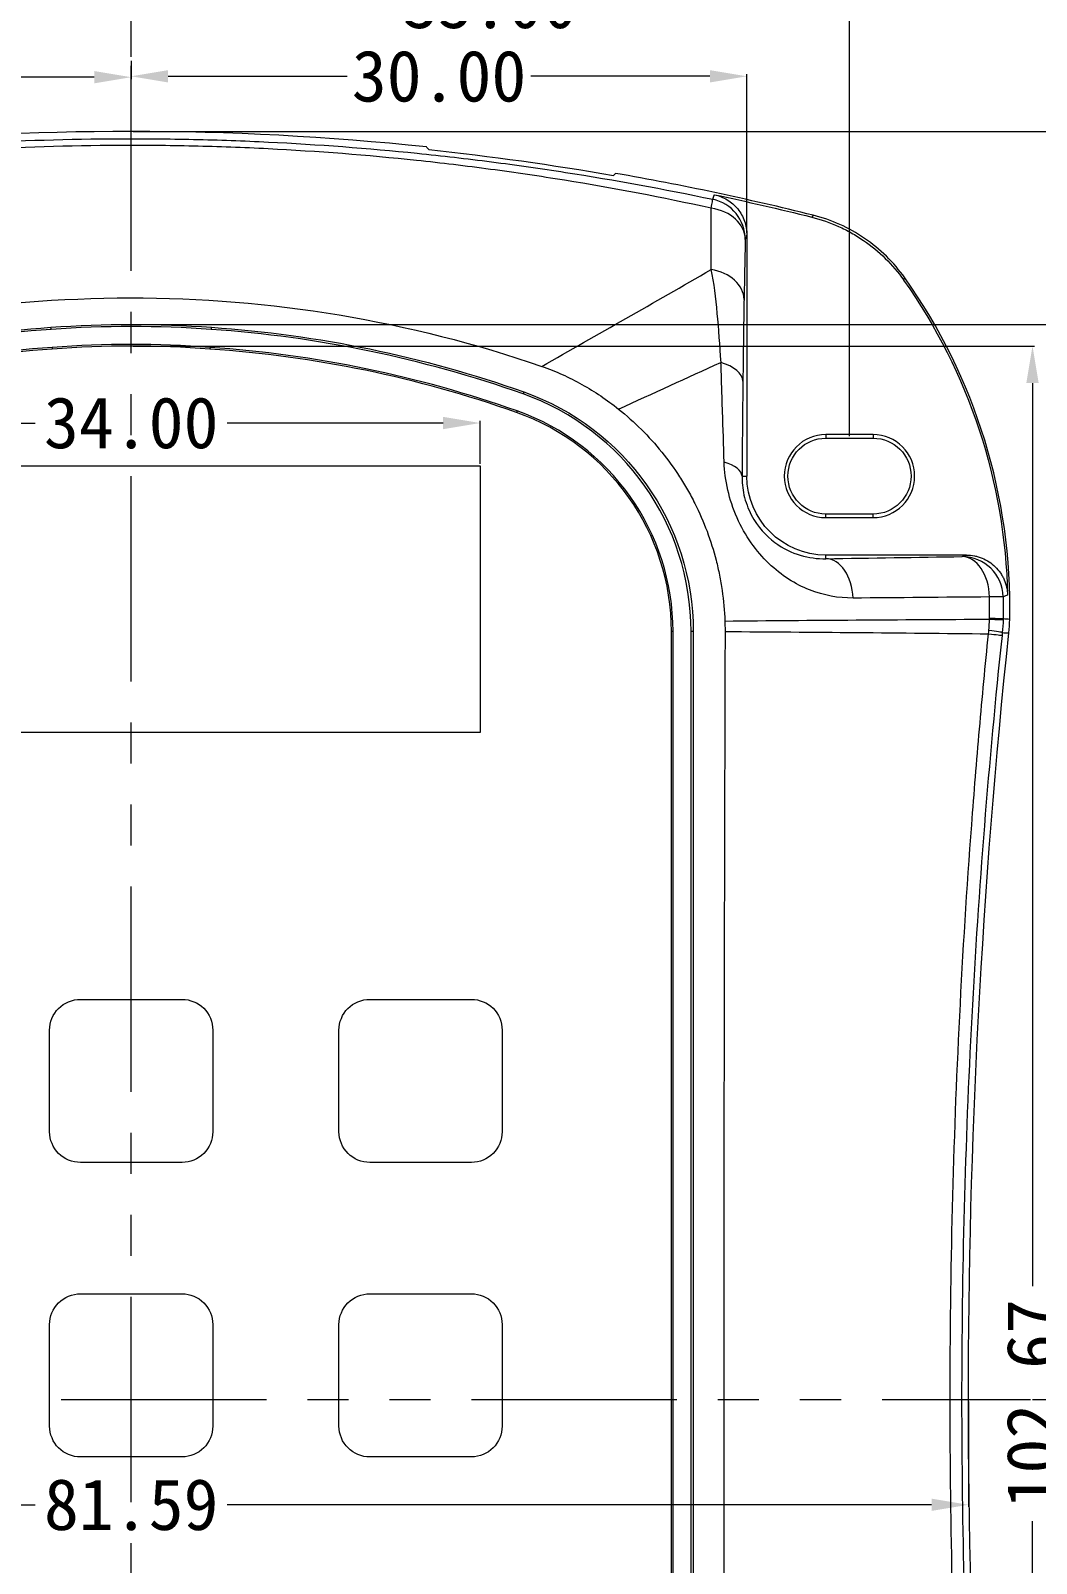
# Model space of a CAD drawing. Extents: x -40 to 272, y -118 to 614.
# Drawn here: x 51.2 to 100.2, y 265.1 to 339.8 of the extents above; entities that cross this region are included whole.
import ezdxf

# ---------------------------------------------------------------- set-up
doc = ezdxf.new("R2010")
doc.units = 0
doc.header["$MEASUREMENT"] = 0
doc.linetypes.add('PHANTOM', pattern=[2.5, 1.25, -0.25, 0.25, -0.25, 0.25, -0.25])
doc.layers.add('20', color=7, linetype='Continuous')
doc.layers.add('30', color=7, linetype='Continuous')
doc.dimstyles.new('3', dxfattribs={"dimtxt": 2.5, "dimasz": 1.8, "dimexe": 0.1, "dimexo": 0.1, "dimgap": 0.1, "dimtad": 0, "dimzin": 0, "dimdsep": 46, "dimtxsty": 'Standard', "dimcen": 0, "dimclrd": 4, "dimclre": 4, "dimclrt": 3, "dimadec": 1, "dimazin": 0, "dimtfac": 1, "dimtofl": 0, "dimtmove": 0, "dimatfit": 3, "dimfxl": 0.18, "dimtolj": 1, "dimtzin": 0, "dimlwd": 9, "dimlwe": 9, "dimarcsym": 0})

# ---------------------------------------------------------------- blocks, each defined once
blk = doc.blocks.new('*D87')
at = {"color": 4, "linetype": 'Continuous', "lineweight": 9}
for p, q in [((56.122, 338.307), (56.122, 337.414)), ((24.972, 329.683), (24.972, 337.614)), ((26.772, 337.514), (36.28, 337.514)), ((54.322, 337.514), (44.813, 337.514))]:
    blk.add_line(p, q, dxfattribs=at)
for points in [[(26.772, 337.814), (26.772, 337.214), (24.972, 337.514)], [(54.322, 337.814), (54.322, 337.214), (56.122, 337.514)]]:
    blk.add_solid(points, dxfattribs=at)
at = {"layer": 'Defpoints', "color": 0, "linetype": 'Continuous', "lineweight": 9}
for p in [(56.122, 338.407), (24.972, 337.514), (24.972, 329.583)]:
    blk.add_point(p, dxfattribs=at)
at = {"color": 3, "linetype": 'Continuous', "lineweight": 9, "insert": (40.547, 337.514), "char_height": 2.5, "attachment_point": 5}
blk.add_mtext('\\A1;31.15', dxfattribs=at)
blk = doc.blocks.new('*D88')
at = {"color": 4, "linetype": 'Continuous', "lineweight": 9}
for p, q in [((56.122, 338.307), (56.122, 337.457)), ((86.122, 329.932), (86.122, 337.657)), ((57.922, 337.557), (66.647, 337.557)), ((84.322, 337.557), (75.597, 337.557))]:
    blk.add_line(p, q, dxfattribs=at)
for points in [[(57.922, 337.857), (57.922, 337.257), (56.122, 337.557)], [(84.322, 337.857), (84.322, 337.257), (86.122, 337.557)]]:
    blk.add_solid(points, dxfattribs=at)
at = {"layer": 'Defpoints', "color": 0, "linetype": 'Continuous', "lineweight": 9}
for p in [(56.122, 338.407), (86.122, 337.557), (86.122, 329.832)]:
    blk.add_point(p, dxfattribs=at)
at = {"color": 3, "linetype": 'Continuous', "lineweight": 9, "insert": (71.122, 337.557), "char_height": 2.5, "attachment_point": 5}
blk.add_mtext('\\A1;30.00', dxfattribs=at)
blk = doc.blocks.new('*D89')
at = {"color": 4, "linetype": 'Continuous', "lineweight": 9}
for p, q in [((21.122, 319.324), (21.122, 341.298)), ((22.922, 341.198), (33.938, 341.198)), ((54.322, 341.198), (43.305, 341.198)), ((56.122, 338.507), (56.122, 341.298))]:
    blk.add_line(p, q, dxfattribs=at)
for points in [[(22.922, 341.498), (22.922, 340.898), (21.122, 341.198)], [(54.322, 341.498), (54.322, 340.898), (56.122, 341.198)]]:
    blk.add_solid(points, dxfattribs=at)
at = {"layer": 'Defpoints', "color": 0, "linetype": 'Continuous', "lineweight": 9}
for p in [(56.122, 341.198), (56.122, 338.407), (21.122, 319.224)]:
    blk.add_point(p, dxfattribs=at)
at = {"color": 3, "linetype": 'Continuous', "lineweight": 9, "insert": (38.622, 341.198), "char_height": 2.5, "attachment_point": 5}
blk.add_mtext('\\A1;35.00', dxfattribs=at)
blk = doc.blocks.new('*D90')
at = {"color": 4, "linetype": 'Continuous', "lineweight": 9}
for p, q in [((56.122, 338.507), (56.122, 341.236)), ((57.922, 341.136), (68.938, 341.136)), ((89.322, 341.136), (78.305, 341.136)), ((91.122, 320.024), (91.122, 341.236))]:
    blk.add_line(p, q, dxfattribs=at)
for points in [[(57.922, 341.436), (57.922, 340.836), (56.122, 341.136)], [(89.322, 341.436), (89.322, 340.836), (91.122, 341.136)]]:
    blk.add_solid(points, dxfattribs=at)
at = {"layer": 'Defpoints', "color": 0, "linetype": 'Continuous', "lineweight": 9}
for p in [(91.122, 341.136), (56.122, 338.407), (91.122, 319.924)]:
    blk.add_point(p, dxfattribs=at)
at = {"color": 3, "linetype": 'Continuous', "lineweight": 9, "insert": (73.622, 341.136), "char_height": 2.5, "attachment_point": 5}
blk.add_mtext('\\A1;35.00', dxfattribs=at)
blk = doc.blocks.new('*D91')
at = {"color": 4, "linetype": 'Continuous', "lineweight": 9}
for p, q in [((15.325, 272.974), (15.325, 267.843)), ((96.919, 272.974), (96.919, 267.843)), ((17.125, 267.943), (51.438, 267.943)), ((95.119, 267.943), (60.805, 267.943))]:
    blk.add_line(p, q, dxfattribs=at)
for points in [[(17.125, 268.243), (17.125, 267.643), (15.325, 267.943)], [(95.119, 268.243), (95.119, 267.643), (96.919, 267.943)]]:
    blk.add_solid(points, dxfattribs=at)
at = {"layer": 'Defpoints', "color": 0, "linetype": 'Continuous', "lineweight": 9}
for p in [(15.325, 273.074), (96.919, 273.074), (96.919, 267.943)]:
    blk.add_point(p, dxfattribs=at)
at = {"color": 3, "linetype": 'Continuous', "lineweight": 9, "insert": (56.122, 267.943), "char_height": 2.5, "attachment_point": 5}
blk.add_mtext('\\A1;81.59', dxfattribs=at)
blk = doc.blocks.new('*D92')
at = {"color": 4, "linetype": 'Continuous', "lineweight": 9}
for p, q in [((39.122, 318.674), (39.122, 320.761)), ((40.922, 320.661), (51.438, 320.661)), ((71.322, 320.661), (60.805, 320.661)), ((73.122, 318.674), (73.122, 320.761))]:
    blk.add_line(p, q, dxfattribs=at)
for points in [[(40.922, 320.961), (40.922, 320.361), (39.122, 320.661)], [(71.322, 320.961), (71.322, 320.361), (73.122, 320.661)]]:
    blk.add_solid(points, dxfattribs=at)
at = {"layer": 'Defpoints', "color": 0, "linetype": 'Continuous', "lineweight": 9}
for p in [(73.122, 320.661), (39.122, 318.574), (73.122, 318.574)]:
    blk.add_point(p, dxfattribs=at)
at = {"color": 3, "linetype": 'Continuous', "lineweight": 9, "insert": (56.122, 320.661), "char_height": 2.5, "attachment_point": 5}
blk.add_mtext('\\A1;34.00', dxfattribs=at)
blk = doc.blocks.new('*D100')
at = {"color": 4, "linetype": 'Continuous', "lineweight": 9}
for p, q in [((56.222, 334.871), (106.485, 334.871)), ((106.385, 333.071), (106.385, 307.201)), ((106.385, 274.874), (106.385, 298.251)), ((100.04, 273.074), (106.485, 273.074))]:
    blk.add_line(p, q, dxfattribs=at)
for points in [[(106.085, 333.071), (106.685, 333.071), (106.385, 334.871)], [(106.085, 274.874), (106.685, 274.874), (106.385, 273.074)]]:
    blk.add_solid(points, dxfattribs=at)
at = {"layer": 'Defpoints', "color": 0, "linetype": 'Continuous', "lineweight": 9}
for p in [(56.122, 334.871), (106.385, 334.871), (99.94, 273.074)]:
    blk.add_point(p, dxfattribs=at)
at = {"color": 3, "linetype": 'Continuous', "lineweight": 9, "insert": (106.385, 302.726), "char_height": 2.5, "attachment_point": 5, "rotation": 90}
blk.add_mtext('\\A1;61.80', dxfattribs=at)
blk = doc.blocks.new('*D101')
at = {"color": 4, "linetype": 'Continuous', "lineweight": 9}
for p, q in [((100.04, 273.074), (106.598, 273.074)), ((106.498, 271.274), (106.498, 245.75)), ((106.498, 213.624), (106.498, 236.383)), ((62.572, 211.824), (106.598, 211.824))]:
    blk.add_line(p, q, dxfattribs=at)
for points in [[(106.198, 271.274), (106.798, 271.274), (106.498, 273.074)], [(106.198, 213.624), (106.798, 213.624), (106.498, 211.824)]]:
    blk.add_solid(points, dxfattribs=at)
at = {"layer": 'Defpoints', "color": 0, "linetype": 'Continuous', "lineweight": 9}
for p in [(99.94, 273.074), (106.498, 273.074), (62.472, 211.824)]:
    blk.add_point(p, dxfattribs=at)
at = {"color": 3, "linetype": 'Continuous', "lineweight": 9, "insert": (106.498, 241.066), "char_height": 2.5, "attachment_point": 5, "rotation": 90}
blk.add_mtext('\\A1;61.25', dxfattribs=at)
blk = doc.blocks.new('*D103')
at = {"color": 4, "linetype": 'Continuous', "lineweight": 9}
for p, q in [((56.217, 324.41), (100.14, 324.41)), ((100.04, 322.61), (100.04, 278.591)), ((100.04, 223.538), (100.04, 267.141)), ((56.226, 221.738), (100.14, 221.738))]:
    blk.add_line(p, q, dxfattribs=at)
for points in [[(99.74, 322.61), (100.34, 322.61), (100.04, 324.41)], [(99.74, 223.538), (100.34, 223.538), (100.04, 221.738)]]:
    blk.add_solid(points, dxfattribs=at)
at = {"layer": 'Defpoints', "color": 0, "linetype": 'Continuous', "lineweight": 9}
for p in [(56.117, 324.41), (100.04, 324.41), (56.126, 221.738)]:
    blk.add_point(p, dxfattribs=at)
at = {"color": 3, "linetype": 'Continuous', "lineweight": 9, "insert": (100.04, 272.866), "char_height": 2.5, "attachment_point": 5, "rotation": 90}
blk.add_mtext('\\A1;102.67', dxfattribs=at)
blk = doc.blocks.new('*D104')
at = {"color": 4, "linetype": 'Continuous', "lineweight": 9}
for p, q in [((56.222, 325.47), (103.815, 325.47)), ((103.715, 323.67), (103.715, 278.497)), ((103.715, 222.478), (103.715, 267.047)), ((56.222, 220.678), (103.815, 220.678))]:
    blk.add_line(p, q, dxfattribs=at)
for points in [[(103.415, 323.67), (104.015, 323.67), (103.715, 325.47)], [(103.415, 222.478), (104.015, 222.478), (103.715, 220.678)]]:
    blk.add_solid(points, dxfattribs=at)
at = {"layer": 'Defpoints', "color": 0, "linetype": 'Continuous', "lineweight": 9}
for p in [(56.122, 325.47), (103.715, 325.47), (56.122, 220.678)]:
    blk.add_point(p, dxfattribs=at)
at = {"color": 3, "linetype": 'Continuous', "lineweight": 9, "insert": (103.715, 272.772), "char_height": 2.5, "attachment_point": 5, "rotation": 90}
blk.add_mtext('\\A1;104.79', dxfattribs=at)

msp = doc.modelspace()

# ---------------------------------------------------------------- linework, layer by layer
at = {"layer": '20', "color": 7, "linetype": 'Continuous', "lineweight": 9}
for p, q in [((86.122, 329.832), (86.122, 318.074)), ((75.25, 322.177), (75.215, 322.078)), ((74.922, 321.251), (74.896, 321.177)), ((92.272, 320.099), (89.972, 320.099)), ((89.972, 320.099), (89.972, 319.924)), ((89.972, 319.924), (92.272, 319.924)), ((92.272, 320.099), (92.272, 319.924)), ((39.122, 318.574), (73.122, 318.574)), ((73.122, 318.574), (73.122, 305.574)), ((85.885, 318.074), (86.122, 318.074)), ((92.272, 316.224), (89.972, 316.224)), ((89.972, 316.049), (89.972, 316.224)), ((89.972, 316.049), (92.272, 316.049)), ((92.272, 316.049), (92.272, 316.224)), ((89.972, 314.05), (89.972, 314.224)), ((96.826, 314.224), (89.972, 314.224)), ((82.524, 310.5), (82.445, 310.5)), ((82.445, 235.648), (82.445, 310.5)), ((82.524, 235.648), (82.524, 310.5)), ((83.402, 235.648), (83.402, 310.5)), ((83.507, 310.5), (83.402, 310.5)), ((83.507, 310.5), (83.507, 235.648)), ((97.897, 310.391), (97.898, 310.394)), ((73.122, 305.574), (39.122, 305.574)), ((53.645, 292.574), (58.598, 292.574)), ((67.745, 292.574), (72.698, 292.574)), ((52.146, 286.123), (52.146, 291.075)), ((60.097, 291.075), (60.097, 286.123)), ((66.246, 286.123), (66.246, 291.075)), ((74.197, 291.075), (74.197, 286.123)), ((58.598, 284.624), (53.645, 284.624)), ((72.698, 284.624), (67.745, 284.624)), ((53.645, 278.224), (58.598, 278.224)), ((67.745, 278.224), (72.698, 278.224)), ((52.146, 271.773), (52.146, 276.725)), ((60.097, 276.725), (60.097, 271.773)), ((66.246, 271.773), (66.246, 276.725)), ((74.197, 276.725), (74.197, 271.773)), ((58.598, 270.274), (53.645, 270.274)), ((72.698, 270.274), (67.745, 270.274))]:
    msp.add_line(p, q, dxfattribs=at)
for centre, radius, start, end in [((56.122, 197.674), 137.197, 83.98164, 96.01836), ((56.122, 197.674), 137.197, 75.98428, 80.08849), ((71.141, 311.657), 27.797, 358.83137, 35.33747), ((56.122, 268.074), 57.28, 93.90865, 109.47122), ((56.122, 268.074), 57.28, 70.52878, 86.09156), ((56.122, 268.074), 56.402, 93.9154, 109.47122), ((56.122, 268.074), 56.324, 93.91512, 109.47122), ((56.122, 268.074), 56.324, 70.52878, 86.09376), ((56.122, 268.074), 56.402, 70.52878, 86.09352), ((71.122, 310.5), 12.28, 0, 70.52878), ((71.122, 310.5), 11.402, 0, 70.52878), ((71.122, 310.5), 11.324, 0, 70.52878), ((89.972, 318.074), 2.025, 90, 270), ((92.272, 318.074), 2.025, 270, 90)]:
    msp.add_arc(centre, radius, start, end, dxfattribs=at)
at = {"layer": '20', "color": 7, "linetype": 'Continuous', "lineweight": 9, "extrusion": (0, 0, -1)}
for centre, radius, start, end in [((-56.122, 197.674), 137.082, 96.0719, 99.87101), ((-56.122, 197.674), 137.092, 101.96259, 103.99849), ((-71.141, 311.657), 27.692, 144.77419, 178.73185), ((-56.122, 268.074), 57.385, 70.52878, 86.09106), ((-56.122, 268.074), 57.385, 93.90873, 109.47122), ((-71.122, 310.5), 12.385, 109.47122, 180), ((-89.972, 318.074), 1.85, 270, 90), ((-451.684, 273.074), 354.766, 353.9559, 6.0441)]:
    msp.add_arc(centre, radius, start, end, dxfattribs=at)
at = {"layer": '20', "color": 7, "linetype": 'Continuous', "lineweight": 9, "extrusion": (2.75248e-16, 6.08817e-17, -1)}
for centre, radius, start, end in [((-92.272, 318.074), 1.85, 90, 270), ((-89.972, 318.074), 3.85, 270, 0)]:
    msp.add_arc(centre, radius, start, end, dxfattribs=at)
at = {"layer": '20', "color": 7, "linetype": 'Continuous', "lineweight": 9}
for centre, major_axis, ratio, start_param, end_param in [((84.044, 329.609), (-0.413, -1.957), 0.013879, 2.464076, 3.089228), ((84.044, 329.609), (2, -0.043), 0.773109, 0.027519, 1.417134), ((84.044, 329.609), (1.888, -0.661), 0.998607, 0.337092, 1.698717), ((83.885, 318.074), (2, -0.016), 0.414978, 0.019183, 0.973384), ((89.972, 312.051), (0.031, -2), 0.66295, 1.600294, 3.118279), ((96.615, 312.153), (0.031, -2), 0.663441, 1.576921, 3.118266), ((96.615, 312.153), (0.636, -1.896), 0.998495, 1.267311, 2.817731), ((96.615, 312.153), (2, 0.038), 0.004852, 0.05236, 0.845381), ((96.615, 311.155), (-2, 0.04), 0.00465, 3.193953, 3.985071), ((96.583, 310.659), (-1.989, 0.213), 0.023477, 3.193967, 3.982814)]:
    msp.add_ellipse(centre, major_axis=major_axis, ratio=ratio, start_param=start_param, end_param=end_param, dxfattribs=at)
for points, knots in [([(26.618, 331.311), (27.806, 331.572), (28.996, 331.818), (31.384, 332.277), (32.581, 332.491), (36.18, 333.084), (38.584, 333.415), (45.815, 334.216), (50.656, 334.495), (56.735, 334.522), (57.951, 334.511), (60.379, 334.457), (61.592, 334.414), (65.227, 334.237), (67.645, 334.055), (71.266, 333.686), (72.471, 333.546), (74.88, 333.236), (76.083, 333.065), (79.688, 332.503), (82.079, 332.064), (84.458, 331.563)], [0, 0, 0, 0, 0.0625, 0.0625, 0.125, 0.125, 0.25, 0.25, 0.5, 0.5, 0.5625, 0.5625, 0.625, 0.625, 0.75, 0.75, 0.8125, 0.8125, 0.875, 0.875, 1, 1, 1, 1]), ([(84.383, 331.13), (82.012, 331.649), (79.629, 332.103), (76.035, 332.685), (74.835, 332.863), (72.433, 333.184), (71.231, 333.328), (67.62, 333.71), (65.207, 333.899), (61.58, 334.082), (60.37, 334.127), (57.947, 334.182), (56.733, 334.194), (50.667, 334.166), (45.837, 333.877), (38.626, 333.048), (36.228, 332.705), (32.64, 332.091), (31.447, 331.869), (29.068, 331.394), (27.881, 331.14), (26.699, 330.87)], [0, 0, 0, 0, 0.125, 0.125, 0.1875, 0.1875, 0.25, 0.25, 0.375, 0.375, 0.4375, 0.4375, 0.5, 0.5, 0.75, 0.75, 0.875, 0.875, 0.9375, 0.9375, 1, 1, 1, 1]), ([(84.458, 331.563), (84.481, 331.629), (84.504, 331.695), (84.528, 331.762), (84.531, 331.771), (84.534, 331.78), (84.537, 331.789)], [0, 0, 0, 0, 0.880292, 0.880292, 0.880292, 1, 1, 1, 1]), ([(84.537, 331.789), (84.761, 331.741), (84.972, 331.658), (85.265, 331.478), (85.356, 331.411), (85.526, 331.262), (85.604, 331.18), (85.748, 331.002), (85.812, 330.908), (85.922, 330.711), (85.969, 330.607), (86.083, 330.283), (86.122, 330.061), (86.122, 329.832)], [0, 0, 0, 0, 0.25, 0.25, 0.375, 0.375, 0.5, 0.5, 0.625, 0.625, 0.75, 0.75, 1, 1, 1, 1]), ([(89.284, 330.695), (89.737, 330.582), (90.173, 330.43), (90.803, 330.147), (91.009, 330.043), (91.311, 329.874), (91.411, 329.815), (91.608, 329.692), (91.706, 329.628), (92.186, 329.299), (92.541, 329.006), (93.194, 328.362), (93.493, 328.011), (93.763, 327.63)], [0, 0, 0, 0, 0.25, 0.25, 0.375, 0.375, 0.4375, 0.4375, 0.5, 0.5, 0.75, 0.75, 1, 1, 1, 1]), ([(93.817, 327.734), (93.548, 328.114), (92.95, 328.813), (92.241, 329.398), (91.472, 329.923), (90.669, 330.372), (89.801, 330.674), (89.349, 330.787)], [0, 0, 0, 0, 0.25, 0.5, 0.5, 0.75, 1, 1, 1, 1]), ([(84.863, 323.613), (84.81, 324.439), (84.751, 325.24), (84.613, 326.766), (84.522, 327.495), (84.386, 328.141)], [0, 0, 0, 0, 0.5, 0.5, 1, 1, 1, 1]), ([(85.984, 326.681), (85.978, 327.019), (85.814, 327.356), (85.238, 327.882), (84.829, 328.069), (84.386, 328.141)], [0, 0, 0, 0, 0.5, 0.5, 1, 1, 1, 1]), ([(36.119, 323.423), (42.581, 325.662), (49.235, 326.752), (62.906, 326.764), (69.71, 325.646), (76.124, 323.423)], [0, 0, 0, 0, 0.5, 0.5, 1, 1, 1, 1]), ([(85.984, 326.681), (85.978, 326.398), (85.973, 326.096), (85.963, 325.467), (85.958, 325.14), (85.944, 324.133), (85.936, 323.428), (85.928, 322.699)], [0, 0, 0, 0, 0.25, 0.25, 0.5, 0.5, 1, 1, 1, 1]), ([(52.217, 325.221), (52.216, 325.231), (52.216, 325.242), (52.215, 325.252), (52.214, 325.263), (52.213, 325.273), (52.213, 325.284), (52.212, 325.298), (52.211, 325.312), (52.21, 325.325)], [0, 0, 0, 0, 0.300002, 0.300002, 0.300002, 0.600005, 0.600005, 0.600005, 1, 1, 1, 1]), ([(60.026, 325.221), (60.027, 325.231), (60.028, 325.242), (60.028, 325.252), (60.029, 325.263), (60.03, 325.273), (60.03, 325.284), (60.031, 325.298), (60.032, 325.312), (60.033, 325.325)], [0, 0, 0, 0, 0.300002, 0.300002, 0.300002, 0.600005, 0.600005, 0.600005, 1, 1, 1, 1]), ([(52.27, 324.345), (52.271, 324.337), (52.271, 324.329), (52.272, 324.32), (52.273, 324.312), (52.273, 324.304), (52.274, 324.296), (52.275, 324.286), (52.275, 324.276), (52.276, 324.266)], [0, 0, 0, 0, 0.310006, 0.310006, 0.310006, 0.620012, 0.620012, 0.620012, 1, 1, 1, 1]), ([(59.964, 324.345), (59.964, 324.337), (59.963, 324.329), (59.963, 324.321), (59.962, 324.313), (59.961, 324.305), (59.961, 324.297), (59.96, 324.287), (59.959, 324.277), (59.959, 324.267)], [0, 0, 0, 0, 0.310006, 0.310006, 0.310006, 0.620012, 0.620012, 0.620012, 1, 1, 1, 1]), ([(85.015, 318.751), (84.989, 319.589), (84.962, 320.41), (84.923, 321.622), (84.91, 322.023), (84.885, 322.82), (84.873, 323.216), (84.861, 323.609)], [0, 0, 0, 0, 0.5, 0.5, 0.75, 0.75, 1, 1, 1, 1]), ([(76.124, 323.423), (76.464, 323.305), (76.797, 323.172), (77.45, 322.878), (77.771, 322.716), (78.398, 322.366), (78.703, 322.179), (79.297, 321.778), (79.587, 321.565), (79.867, 321.341)], [0, 0, 0, 0, 0.25, 0.25, 0.5, 0.5, 0.75, 0.75, 1, 1, 1, 1]), ([(85.928, 322.699), (85.92, 321.949), (85.913, 321.192), (85.898, 319.654), (85.891, 318.873), (85.885, 318.074)], [0, 0, 0, 0, 0.5, 0.5, 1, 1, 1, 1]), ([(79.867, 321.341), (80.65, 320.713), (81.351, 320.014), (82.283, 318.863), (82.573, 318.462), (82.978, 317.835), (83.108, 317.621), (83.357, 317.186), (83.475, 316.966), (84.032, 315.854), (84.378, 314.93), (84.685, 313.731), (84.74, 313.489), (84.838, 313), (84.881, 312.753), (84.988, 312.008), (85.033, 311.51), (85.05, 311.011)], [0, 0, 0, 0, 0.25, 0.25, 0.375, 0.375, 0.4375, 0.4375, 0.5, 0.5, 0.75, 0.75, 0.8125, 0.8125, 0.875, 0.875, 1, 1, 1, 1]), ([(91.296, 312.13), (90.58, 312.125), (89.877, 312.253), (88.482, 312.804), (87.809, 313.225), (86.582, 314.406), (86.034, 315.169), (85.254, 316.924), (85.044, 317.868), (85.015, 318.751)], [0, 0, 0, 0, 0.25, 0.25, 0.5, 0.5, 0.75, 0.75, 1, 1, 1, 1]), ([(85.885, 318.074), (85.881, 317.786), (85.909, 317.475), (86.055, 316.827), (86.181, 316.483), (86.654, 315.581), (87.072, 315.15), (87.894, 314.537), (88.31, 314.343), (89.143, 314.093), (89.556, 314.041), (89.972, 314.05)], [0, 0, 0, 0, 0.125, 0.125, 0.25, 0.25, 0.5, 0.5, 0.75, 0.75, 1, 1, 1, 1]), ([(96.826, 314.224), (96.956, 314.224), (97.084, 314.211), (97.273, 314.175), (97.336, 314.159), (97.46, 314.122), (97.521, 314.101), (97.701, 314.028), (97.815, 313.968), (98.03, 313.827), (98.132, 313.745), (98.317, 313.565), (98.399, 313.467), (98.51, 313.308), (98.544, 313.252), (98.607, 313.139), (98.635, 313.082), (98.712, 312.905), (98.752, 312.783), (98.808, 312.528), (98.824, 312.4), (98.827, 312.27)], [0, 0, 0, 0, 0.125, 0.125, 0.1875, 0.1875, 0.25, 0.25, 0.375, 0.375, 0.5, 0.5, 0.625, 0.625, 0.6875, 0.6875, 0.75, 0.75, 0.875, 0.875, 1, 1, 1, 1]), ([(85.05, 311.011), (85.053, 310.929), (85.055, 310.847), (85.056, 310.765), (85.058, 310.683), (85.058, 310.601), (85.058, 310.519), (85.058, 310.512), (85.058, 310.505), (85.058, 310.498)], [0, 0, 0, 0, 0.479682, 0.479682, 0.479682, 0.959363, 0.959363, 0.959363, 1, 1, 1, 1]), ([(85.058, 310.498), (85.04, 304.261), (85.024, 298.023), (85.002, 285.549), (84.996, 279.311), (84.996, 266.837), (85.002, 260.599), (85.024, 248.125), (85.04, 241.887), (85.058, 235.65)], [0, 0, 0, 0, 0.25, 0.25, 0.5, 0.5, 0.75, 0.75, 1, 1, 1, 1]), ([(85.058, 310.498), (87.197, 310.486), (89.337, 310.469), (93.617, 310.433), (95.757, 310.413), (97.897, 310.391)], [0, 0, 0, 0, 0.5, 0.5, 1, 1, 1, 1]), ([(97.897, 235.756), (97.741, 237.306), (97.595, 238.857), (97.322, 241.96), (97.196, 243.513), (96.845, 248.172), (96.65, 251.281), (96.183, 260.615), (96.028, 266.843), (96.028, 279.305), (96.183, 285.532), (96.65, 294.867), (96.845, 297.976), (97.196, 302.635), (97.322, 304.188), (97.595, 307.291), (97.741, 308.841), (97.897, 310.391)], [0, 0, 0, 0, 0.0625, 0.0625, 0.125, 0.125, 0.25, 0.25, 0.5, 0.5, 0.75, 0.75, 0.875, 0.875, 0.9375, 0.9375, 1, 1, 1, 1]), ([(98.555, 310.312), (98.227, 307.22), (97.941, 304.124), (97.449, 297.926), (97.244, 294.823), (96.752, 285.508), (96.588, 279.293), (96.588, 266.855), (96.752, 260.64), (97.244, 251.325), (97.449, 248.222), (97.941, 242.024), (98.227, 238.928), (98.555, 235.836)], [0, 0, 0, 0, 0.125, 0.125, 0.25, 0.25, 0.5, 0.5, 0.75, 0.75, 0.875, 0.875, 1, 1, 1, 1]), ([(97.897, 310.387), (97.897, 310.392), (97.898, 310.396), (97.898, 310.401), (97.903, 310.447), (97.907, 310.499), (97.912, 310.552)], [0, 0, 0, 0, 0.000377, 0.000377, 0.000377, 1, 1, 1, 1]), ([(52.146, 291.075), (52.146, 291.467), (52.308, 291.857), (52.859, 292.41), (53.25, 292.574), (53.645, 292.574)], [0, 0, 0, 0, 0.5, 0.5, 1, 1, 1, 1]), ([(58.598, 292.574), (58.99, 292.574), (59.38, 292.413), (59.933, 291.861), (60.097, 291.47), (60.097, 291.075)], [0, 0, 0, 0, 0.5, 0.5, 1, 1, 1, 1]), ([(66.246, 291.075), (66.246, 291.467), (66.408, 291.857), (66.959, 292.41), (67.35, 292.574), (67.745, 292.574)], [0, 0, 0, 0, 0.5, 0.5, 1, 1, 1, 1]), ([(72.698, 292.574), (73.09, 292.574), (73.48, 292.413), (74.033, 291.861), (74.197, 291.47), (74.197, 291.075)], [0, 0, 0, 0, 0.5, 0.5, 1, 1, 1, 1]), ([(53.645, 284.624), (53.254, 284.624), (52.863, 284.785), (52.31, 285.337), (52.146, 285.728), (52.146, 286.123)], [0, 0, 0, 0, 0.5, 0.5, 1, 1, 1, 1]), ([(60.097, 286.123), (60.097, 285.731), (59.935, 285.341), (59.384, 284.788), (58.993, 284.624), (58.598, 284.624)], [0, 0, 0, 0, 0.5, 0.5, 1, 1, 1, 1]), ([(67.745, 284.624), (67.354, 284.624), (66.963, 284.785), (66.41, 285.337), (66.246, 285.728), (66.246, 286.123)], [0, 0, 0, 0, 0.5, 0.5, 1, 1, 1, 1]), ([(74.197, 286.123), (74.197, 285.731), (74.035, 285.341), (73.484, 284.788), (73.093, 284.624), (72.698, 284.624)], [0, 0, 0, 0, 0.5, 0.5, 1, 1, 1, 1]), ([(52.146, 276.725), (52.146, 277.117), (52.308, 277.507), (52.859, 278.06), (53.25, 278.224), (53.645, 278.224)], [0, 0, 0, 0, 0.5, 0.5, 1, 1, 1, 1]), ([(58.598, 278.224), (58.99, 278.224), (59.38, 278.063), (59.933, 277.511), (60.097, 277.12), (60.097, 276.725)], [0, 0, 0, 0, 0.5, 0.5, 1, 1, 1, 1]), ([(66.246, 276.725), (66.246, 277.117), (66.408, 277.507), (66.959, 278.06), (67.35, 278.224), (67.745, 278.224)], [0, 0, 0, 0, 0.5, 0.5, 1, 1, 1, 1]), ([(72.698, 278.224), (73.09, 278.224), (73.48, 278.063), (74.033, 277.511), (74.197, 277.12), (74.197, 276.725)], [0, 0, 0, 0, 0.5, 0.5, 1, 1, 1, 1]), ([(53.645, 270.274), (53.254, 270.274), (52.863, 270.435), (52.31, 270.987), (52.146, 271.378), (52.146, 271.773)], [0, 0, 0, 0, 0.5, 0.5, 1, 1, 1, 1]), ([(60.097, 271.773), (60.097, 271.381), (59.935, 270.991), (59.384, 270.438), (58.993, 270.274), (58.598, 270.274)], [0, 0, 0, 0, 0.5, 0.5, 1, 1, 1, 1]), ([(67.745, 270.274), (67.354, 270.274), (66.963, 270.435), (66.41, 270.987), (66.246, 271.378), (66.246, 271.773)], [0, 0, 0, 0, 0.5, 0.5, 1, 1, 1, 1]), ([(74.197, 271.773), (74.197, 271.381), (74.035, 270.991), (73.484, 270.438), (73.093, 270.274), (72.698, 270.274)], [0, 0, 0, 0, 0.5, 0.5, 1, 1, 1, 1])]:
    msp.add_open_spline(points, degree=3, knots=knots, dxfattribs=at)
for points, degree in [([(70.622, 333.987), (70.583, 334.029), (70.545, 334.072), (70.506, 334.115)], 3), ([(79.737, 332.823), (79.699, 332.791), (79.66, 332.759), (79.622, 332.726)], 3), ([(84.384, 328.138), (84.381, 329.16), (84.38, 330.154), (84.383, 331.13)], 3), ([(89.349, 330.787), (89.327, 330.756), (89.306, 330.725), (89.284, 330.695)], 3), ([(86.044, 329.609), (86.023, 328.654), (86.003, 327.681), (85.984, 326.681)], 3), ([(86.122, 329.832), (86.096, 329.757), (86.07, 329.683), (86.044, 329.609)], 3), ([(76.124, 323.422), (78.842, 324.958), (81.593, 326.532), (84.386, 328.139)], 3), ([(93.763, 327.63), (93.781, 327.665), (93.799, 327.699), (93.817, 327.734)], 3), ([(52.21, 325.325), (54.814, 325.518), (57.429, 325.518), (60.033, 325.325)], 3), ([(60.026, 325.221), (57.426, 325.413), (54.816, 325.413), (52.217, 325.221)], 3), ([(59.964, 324.345), (57.403, 324.535), (54.83, 324.538), (52.27, 324.345)], 3), ([(59.959, 324.267), (57.401, 324.457), (54.832, 324.46), (52.276, 324.266)], 3), ([(79.872, 321.335), (81.554, 322.113), (83.218, 322.872), (84.861, 323.613)], 3), ([(85.928, 322.699), (85.918, 323.069), (85.493, 323.432), (84.861, 323.609)], 3), ([(89.972, 314.05), (92.187, 314.085), (94.401, 314.119), (96.615, 314.153)], 3), ([(96.615, 314.153), (96.685, 314.177), (96.756, 314.2), (96.826, 314.224)], 3), ([(98.827, 312.27), (98.755, 312.244), (98.683, 312.218), (98.612, 312.192)], 3), ([(97.941, 312.186), (95.727, 312.164), (93.512, 312.145), (91.296, 312.13)], 3), ([(97.944, 311.135), (97.95, 311.486), (97.949, 311.836), (97.941, 312.186)], 3), ([(98.612, 312.192), (98.619, 311.833), (98.619, 311.474), (98.611, 311.115)], 3), ([(85.05, 311.011), (89.285, 311.051), (93.582, 311.079), (97.943, 311.102)], 3), ([(97.912, 310.552), (97.929, 310.735), (97.94, 310.918), (97.943, 311.102)], 3), ([(97.943, 311.102), (97.944, 311.135)], 1), ([(97.943, 311.102), (98.337, 311.089), (98.583, 311.078), (98.61, 311.073)], 3), ([(98.61, 311.073), (98.605, 310.864), (98.591, 310.656), (98.569, 310.449)], 3), ([(98.611, 311.115), (98.611, 311.101), (98.611, 311.087), (98.61, 311.073)], 3), ([(98.932, 311.09), (98.825, 311.098), (98.718, 311.107), (98.611, 311.115)], 3), ([(98.891, 310.429), (98.914, 310.648), (98.928, 310.869), (98.932, 311.09)], 3), ([(97.897, 310.391), (97.897, 310.391), (97.897, 310.391), (97.897, 310.391)], 3), ([(97.897, 310.391), (98.29, 310.347), (98.528, 310.319), (98.555, 310.312)], 3), ([(98.569, 310.449), (98.564, 310.403), (98.56, 310.358), (98.555, 310.312)], 3), ([(98.569, 310.449), (98.676, 310.442), (98.784, 310.435), (98.891, 310.429)], 3)]:
    msp.add_open_spline(points, degree=degree, dxfattribs=at)
at = {"layer": '30', "color": 1, "linetype": 'PHANTOM', "lineweight": 9, "ltscale": 8}
for p, q in [((56.122, 208.072), (56.122, 338.407)), ((12.709, 273.074), (99.94, 273.074))]:
    msp.add_line(p, q, dxfattribs=at)

# ---------------------------------------------------------------- dimensions: what is measured, and where the dimension line sits
at = {"linetype": 'Continuous', "lineweight": 9}
for base, p1, p2, picture, middle in [((56.122, 341.198), (21.122, 319.224), (56.122, 338.407), '*D89', (38.622, 341.198)), ((91.122, 341.136), (56.122, 338.407), (91.122, 319.924), '*D90', (73.622, 341.136)), ((73.122, 320.661), (39.122, 318.574), (73.122, 318.574), '*D92', (56.122, 320.661)), ((96.919, 267.943), (15.325, 273.074), (96.919, 273.074), '*D91', (56.122, 267.943))]:
    dim = msp.add_linear_dim(base=base, p1=p1, p2=p2, dimstyle='3', dxfattribs=at)
    dim.commit()
    dim.dimension.update_dxf_attribs({"geometry": picture, "text_midpoint": middle})
for base, p2, picture, middle in [((24.972, 337.514), (24.972, 329.583), '*D87', (40.547, 337.514)), ((86.122, 337.557), (86.122, 329.832), '*D88', (71.122, 337.557))]:
    dim = msp.add_linear_dim(base=base, p1=(56.122, 338.407), p2=p2, dimstyle='3', dxfattribs=at)
    dim.commit()
    dim.dimension.update_dxf_attribs({"geometry": picture, "text_midpoint": middle, "dimtype": 160})
for base, p1, p2, picture, middle in [((106.385, 334.871), (99.94, 273.074), (56.122, 334.871), '*D100', (106.385, 302.726)), ((103.715, 325.47), (56.122, 220.678), (56.122, 325.47), '*D104', (103.715, 272.772)), ((100.04, 324.41), (56.126, 221.738), (56.117, 324.41), '*D103', (100.04, 272.866)), ((106.498, 273.074), (62.472, 211.824), (99.94, 273.074), '*D101', (106.498, 241.066))]:
    dim = msp.add_linear_dim(base=base, p1=p1, p2=p2, angle=90, dimstyle='3', dxfattribs=at)
    dim.commit()
    dim.dimension.update_dxf_attribs({"geometry": picture, "text_midpoint": middle, "dimtype": 160})

doc.saveas('drawing.dxf')
